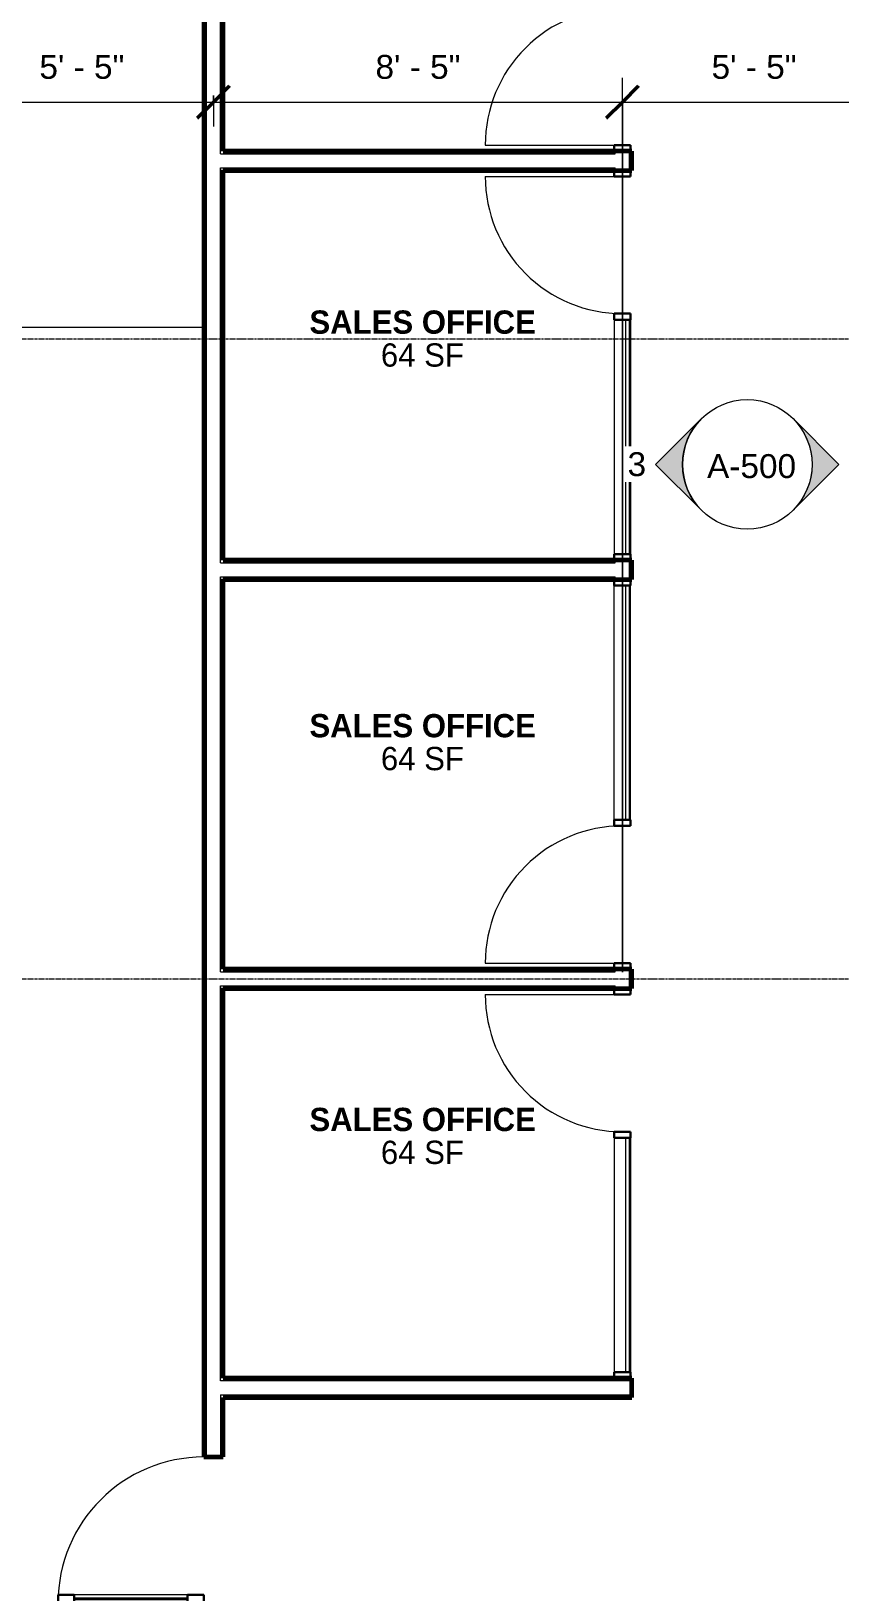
# Model space of a CAD drawing. Header units: inches. Extents: x 126 to 2219, y -1759 to -92.
# Drawn here: x 1138.4 to 1338.1, y -1319.7 to -934.3 of the extents above; entities that cross this region are included whole.
import ezdxf

# ---------------------------------------------------------------- set-up
doc = ezdxf.new("R2010")
doc.units = ezdxf.units.IN
doc.header["$MEASUREMENT"] = 0
doc.linetypes.add('Grid Line 1_2_', pattern=[0.875, 0.5, -0.125, 0.125, -0.125])
for name, color, linetype, lineweight in [('A-ANNO-DIMS', 211, 'Continuous', 9), ('A-ANNO-DIMS-64', 211, 'Continuous', 9), ('A-AREA', 32, 'Continuous', 9), ('A-AREA-IDEN', 2, 'Continuous', 9), ('A-DOOR', 31, 'Continuous', 18), ('A-DOOR-GLAZ', 31, 'Continuous', 40), ('A-GLAZ-CURT', 52, 'Continuous', 9), ('A-GLAZ-CWMG', 51, 'Continuous', 9), ('A-WALL', 113, 'Continuous', 18), ('A-WALL-PATT', 111, 'Continuous', 60), ('G-ANNO-SYMB', 111, 'Continuous', 9), ('I-WALL', 2, 'Continuous', 18), ('S-GRID', 1, 'Continuous', 9)]:
    doc.layers.add(name, color=color, linetype=linetype, lineweight=lineweight)
doc.styles.add('Arial', font='arial.ttf', dxfattribs={"height": 5.901198})
doc.styles.add('Century Gothic', font='GOTHIC.TTF', dxfattribs={"height": 5.748447})
doc.styles.add('Century Gothic_B', font='GOTHICB.TTF', dxfattribs={"height": 5.744479})
doc.dimstyles.new('Linear_-_3_32__Arial_1', dxfattribs={"dimscale": 12, "dimtxt": 6, "dimasz": 0.666667, "dimexe": 0.5, "dimexo": 0.333333, "dimgap": 0.333333, "dimtad": 1, "dimdec": 0, "dimzin": 1, "dimdsep": 46, "dimlunit": 4, "dimtxsty": 'Arial', "dimblk1": 'OBLIQUE', "dimblk2": 'OBLIQUE', "dimsah": 1, "dimcen": 0.09, "dimdle": 0.5, "dimazin": 0, "dimtfac": 1, "dimtdec": 4, "dimtix": 1, "dimtmove": 0, "dimatfit": 3, "dimfxl": 1, "dimtvp": 1, "dimfrac": 2, "dimtolj": 1, "dimtzin": 0, "dimarcsym": 2})
pattern_1 = [(0, (0, 0), (20.48, 5.12), [0.845, -14.515, 0.845, -14.515, -81.92]), (0, (0, 0), (20.48, 5.12), [-30.72, 0.845, -29.875, 0.845, -14.515, -35.84]), (0, (0, 0), (20.48, 5.12), [-76.8, 0.845, -9.395, 0.845, -24.755]), (120, (7.68, 2.56), (-14.67405, 15.1762), [0.845, -14.515, 0.845, -14.515, -81.92]), (120, (7.68, 2.56), (-14.67405, 15.1762), [-30.72, 0.845, -29.875, 0.845, -14.515, -35.84]), (120, (7.68, 2.56), (-14.67405, 15.1762), [-76.8, 0.845, -9.395, 0.845, -24.755]), (240, (10.24, 12.8), (-5.80595, -20.2962), [0.845, -14.515, 0.845, -14.515, -81.92]), (240, (10.24, 12.8), (-5.80595, -20.2962), [-30.72, 0.845, -29.875, 0.845, -14.515, -35.84]), (240, (10.24, 12.8), (-5.80595, -20.2962), [-76.8, 0.845, -9.395, 0.845, -24.755])]

# ---------------------------------------------------------------- blocks, each defined once
blk = doc.blocks.new('Open Source Metal Building_Exterior_rvt-1-Floor Plan - Office Annex')
at = {"layer": 'S-GRID', "linetype": 'Grid Line 1_2_'}
for p, q in [((329.05, -1010.34), (2105.65, -1010.34)), ((329.05, -1168.34), (2105.65, -1168.34))]:
    blk.add_line(p, q, dxfattribs=at)
blk = doc.blocks.new('Single-Glass 1 - 36_ x 84_-564716-Floor Plan - Office Annex')
at = {"layer": 'A-DOOR', "lineweight": 30}
for p, q in [((16, -2.375), (16, -6.375)), ((18, -2.375), (16, -2.375)), ((18, -2.375), (18, -6.375)), ((16, -6.375), (18, -6.375)), ((16, -34.375), (16, -38.375)), ((16, -34.375), (18, -34.375)), ((18, -34.375), (18, -38.375)), ((18, -38.375), (16, -38.375))]:
    blk.add_line(p, q, dxfattribs=at)
at = {"layer": 'A-DOOR', "lineweight": 9}
for p, q in [((16, -6.375), (16, -34.375)), ((18, -6.375), (18, -34.375))]:
    blk.add_line(p, q, dxfattribs=at)
blk.add_arc((18, -2.375), 36, 180, 270, dxfattribs=at)
at = {"layer": 'A-DOOR-GLAZ'}
blk.add_line((17, -34.375), (17, -6.375), dxfattribs=at)
blk = doc.blocks.new('Door_Single_Storefront - one-700946-Floor Plan - Office Annex')
at = {"layer": 'A-DOOR'}
blk.add_line((-16.9375, 33.875), (-16.9375, 0), dxfattribs=at)
blk.add_arc((-16.9375, 0), 33.875, 360, 90, dxfattribs=at)
blk = doc.blocks.new('Rectangular Mullion - 2_5_ x 5_ rectangular-612079-Floor Plan - Office Annex')
at = {"layer": 'A-GLAZ-CWMG', "lineweight": 30}
for p, q in [((-1.5, 2), (0, 2)), ((-1.5, -2), (-1.5, 2)), ((0, 2), (0, -2)), ((0, -2), (-1.5, -2))]:
    blk.add_line(p, q, dxfattribs=at)
blk = doc.blocks.new('System Panel - Glazed-700966-Floor Plan - Office Annex')
at = {"layer": 'A-GLAZ-CURT', "lineweight": 18}
for p, q in [((28.9375, -0.75), (-28.9375, -0.75)), ((-28.9375, -0.75), (-28.9375, -1.75)), ((-28.9375, -1.75), (28.9375, -1.75)), ((28.9375, -1.75), (28.9375, -0.75))]:
    blk.add_line(p, q, dxfattribs=at)
blk = doc.blocks.new('Rectangular Mullion - 2_5_ x 5_ rectangular-700963-Floor Plan - Office Annex')
at = {"layer": 'A-GLAZ-CWMG'}
for p, q in [((1282.4, -1005.59), (1282.4, -1063.46)), ((1286.4, -1005.59), (1286.4, -1063.46))]:
    blk.add_line(p, q, dxfattribs=at)
blk = doc.blocks.new('Rectangular Mullion - 2_5_ x 5_ rectangular-612005-Floor Plan - Office Annex')
at = {"layer": 'A-GLAZ-CWMG', "lineweight": 30}
for p, q in [((0, 2), (-1.5, 2)), ((-1.5, 2), (-1.5, -2)), ((0, -2), (0, 2)), ((-1.5, -2), (0, -2))]:
    blk.add_line(p, q, dxfattribs=at)
blk = doc.blocks.new('Door_Single_Storefront - one-700967-Floor Plan - Office Annex')
at = {"layer": 'A-DOOR'}
blk.add_line((-16.9375, -33.875), (-16.9375, 0), dxfattribs=at)
blk.add_arc((-16.9375, 0), 33.875, 270, 0, dxfattribs=at)
blk = doc.blocks.new('Rectangular Mullion - 2_5_ x 5_ rectangular-612003-Floor Plan - Office Annex')
at = {"layer": 'A-GLAZ-CWMG', "lineweight": 30}
for p, q in [((-0.75, 2), (0.75, 2)), ((-0.75, -2), (-0.75, 2)), ((0.75, 2), (0.75, -2)), ((0.75, -2), (-0.75, -2))]:
    blk.add_line(p, q, dxfattribs=at)
blk = doc.blocks.new('Rectangular Mullion - 2_5_ x 5_ rectangular-612007-Floor Plan - Office Annex')
at = {"layer": 'A-GLAZ-CWMG', "lineweight": 30}
for p, q in [((-1.5, 2), (0, 2)), ((-1.5, -2), (-1.5, 2)), ((0, 2), (0, -2)), ((0, -2), (-1.5, -2))]:
    blk.add_line(p, q, dxfattribs=at)
blk = doc.blocks.new('System Panel - Glazed-700945-Floor Plan - Office Annex')
at = {"layer": 'A-GLAZ-CURT', "lineweight": 18}
for p, q in [((28.9375, 1.75), (-28.9375, 1.75)), ((-28.9375, 1.75), (-28.9375, 0.75)), ((-28.9375, 0.75), (28.9375, 0.75)), ((28.9375, 0.75), (28.9375, 1.75))]:
    blk.add_line(p, q, dxfattribs=at)
blk = doc.blocks.new('Rectangular Mullion - 2_5_ x 5_ rectangular-700935-Floor Plan - Office Annex')
at = {"layer": 'A-GLAZ-CWMG'}
for p, q in [((1282.4, -927.09), (1282.4, -869.21)), ((1286.4, -927.09), (1286.4, -869.21))]:
    blk.add_line(p, q, dxfattribs=at)
blk = doc.blocks.new('Rectangular Mullion - 2_5_ x 5_ rectangular-612077-Floor Plan - Office Annex')
at = {"layer": 'A-GLAZ-CWMG', "lineweight": 30}
for p, q in [((0, 2), (-1.5, 2)), ((-1.5, 2), (-1.5, -2)), ((0, -2), (0, 2)), ((-1.5, -2), (0, -2))]:
    blk.add_line(p, q, dxfattribs=at)
blk = doc.blocks.new('Rectangular Mullion - 2_5_ x 5_ rectangular-612075-Floor Plan - Office Annex')
at = {"layer": 'A-GLAZ-CWMG', "lineweight": 30}
for p, q in [((-0.75, 2), (0.75, 2)), ((-0.75, -2), (-0.75, 2)), ((0.75, 2), (0.75, -2)), ((0.75, -2), (-0.75, -2))]:
    blk.add_line(p, q, dxfattribs=at)
blk = doc.blocks.new('Elevation - Filled Arrow-152140-Floor Plan - Office Annex')
at = {"layer": 'G-ANNO-SYMB'}
blk.add_circle((0, 0), 0.25, dxfattribs=at)
blk = doc.blocks.new('Elevation - Filled Arrow-151867-Floor Plan - Office Annex')
at = {"layer": 'G-ANNO-SYMB'}
h = blk.add_hatch(color=256, dxfattribs=at)
edge = h.paths.add_edge_path(flags=0)
edge.add_line((0, 0.3536), (0.1768, 0.1768))
edge.add_arc((0, 0), 0.25, 45, 135)
edge.add_line((-0.1768, 0.1768), (0, 0.3536))
for p, q in [((0, 0.3536), (-0.1768, 0.1768)), ((0, 0.3536), (-0.1768, 0.1768)), ((0.1768, 0.1768), (0, 0.3536)), ((0.1768, 0.1768), (0, 0.3536))]:
    blk.add_line(p, q, dxfattribs=at)
blk.add_arc((0, 0), 0.25, 45, 135, dxfattribs=at)
blk = doc.blocks.new('DIMBLOCK49-Floor Plan - Office Annex')
at = {"layer": 'A-ANNO-DIMS-64', "lineweight": 50}
for p, q in [((1118.4, -951.85), (1122.4, -947.85)), ((1183.4, -951.85), (1187.4, -947.85)), ((1118.4, -951.85), (1114.4, -955.85)), ((1183.4, -951.85), (1179.4, -955.85))]:
    blk.add_line(p, q, dxfattribs=at)
at = {"layer": 'A-ANNO-DIMS-64'}
for p, q in [((1118.4, -950.2), (1118.4, -957.85)), ((1118.4, -951.85), (1118.4, -950.2)), ((1183.4, -950.2), (1183.4, -957.85)), ((1183.4, -951.85), (1183.4, -950.2)), ((1118.4, -951.85), (1183.4, -951.85))]:
    blk.add_line(p, q, dxfattribs=at)
at = {"layer": 'A-ANNO-DIMS-64', "color": 0, "insert": (1140.43, -940.2), "char_height": 5.901, "width": 25.1446, "attachment_point": 1, "line_spacing_factor": 0.938532, "style": 'Arial'}
blk.add_mtext('5\' - 5"', dxfattribs=at)
blk = doc.blocks.new('_Oblique')
at = {"color": 0, "linetype": 'ByBlock', "lineweight": -2}
blk.add_line((-0.5, -0.5), (0.5, 0.5), dxfattribs=at)
blk = doc.blocks.new('DIMBLOCK50-Floor Plan - Office Annex')
at = {"layer": 'A-ANNO-DIMS-64', "lineweight": 50}
for p, q in [((1183.4, -951.85), (1187.4, -947.85)), ((1284.4, -951.85), (1288.4, -947.85)), ((1183.4, -951.85), (1179.4, -955.85)), ((1284.4, -951.85), (1280.4, -955.85))]:
    blk.add_line(p, q, dxfattribs=at)
at = {"layer": 'A-ANNO-DIMS-64'}
for p, q in [((1284.4, -1166.71), (1284.4, -945.85)), ((1183.4, -950.2), (1183.4, -957.85)), ((1183.4, -951.85), (1183.4, -950.2)), ((1183.4, -951.85), (1284.4, -951.85)), ((1284.4, -951.85), (1284.4, -1166.71))]:
    blk.add_line(p, q, dxfattribs=at)
at = {"layer": 'A-ANNO-DIMS-64', "color": 0, "insert": (1223.43, -940.2), "char_height": 5.901, "width": 25.1446, "attachment_point": 1, "line_spacing_factor": 0.938532, "style": 'Arial'}
blk.add_mtext('8\' - 5"', dxfattribs=at)
blk = doc.blocks.new('DIMBLOCK51-Floor Plan - Office Annex')
at = {"layer": 'A-ANNO-DIMS-64'}
for p, q in [((1284.4, -1166.71), (1284.4, -945.85)), ((1349.4, -1166.71), (1349.4, -945.85)), ((1284.4, -951.85), (1349.4, -951.85)), ((1284.4, -951.85), (1284.4, -1166.71)), ((1349.4, -951.85), (1349.4, -1166.71))]:
    blk.add_line(p, q, dxfattribs=at)
at = {"layer": 'A-ANNO-DIMS-64', "lineweight": 50}
for p, q in [((1284.4, -951.85), (1288.4, -947.85)), ((1349.4, -951.85), (1353.4, -947.85)), ((1284.4, -951.85), (1280.4, -955.85)), ((1349.4, -951.85), (1345.4, -955.85))]:
    blk.add_line(p, q, dxfattribs=at)
at = {"layer": 'A-ANNO-DIMS-64', "color": 0, "insert": (1306.43, -940.2), "char_height": 5.901, "width": 25.1446, "attachment_point": 1, "line_spacing_factor": 0.938532, "style": 'Arial'}
blk.add_mtext('5\' - 5"', dxfattribs=at)

msp = doc.modelspace()

# ---------------------------------------------------------------- hatches: boundary and pattern name
at = {"layer": 'A-WALL-PATT', "lineweight": 9}
h = msp.add_hatch(dxfattribs=at)
h.set_pattern_fill('FP_1', color=256, style=0, pattern_type=2)
h.set_pattern_definition(pattern_1)
h.paths.add_polyline_path([(1181.65, -1332.59), (1181.65, -1322.4), (1181.03, -1322.4), (1181.03, -1332.59)], flags=0)
h.paths.add_polyline_path([(1181.03, -1286.4), (1181.65, -1286.4), (1181.65, -863.59), (1181.03, -863.59), (1181.03, -1260.83)], flags=0)
h = msp.add_hatch(dxfattribs=at)
h.set_pattern_fill('FP_1', color=256, style=0, pattern_type=2)
h.set_pattern_definition(pattern_1)
h.paths.add_polyline_path([(1185.15, -1331.96), (1185.78, -1331.96), (1185.78, -1322.4), (1185.15, -1322.4)], flags=0)
h.paths.add_polyline_path([(1185.15, -1286.4), (1185.78, -1286.4), (1185.78, -1271.71), (1185.15, -1271.71)], flags=0)
h.paths.add_polyline_path([(1185.78, -1267.59), (1185.78, -1170.71), (1185.15, -1170.71), (1185.15, -1267.59)], flags=0)
h.paths.add_polyline_path([(1185.78, -1166.59), (1185.78, -1069.71), (1185.15, -1069.71), (1185.15, -1166.59)], flags=0)
h.paths.add_polyline_path([(1185.15, -1065.59), (1185.78, -1065.59), (1185.78, -968.71), (1185.15, -968.71), (1185.15, -1053.4)], flags=0)
h.paths.add_polyline_path([(1185.78, -964.59), (1185.78, -867.71), (1185.15, -867.71), (1185.15, -964.59)], flags=0)
h = msp.add_hatch(dxfattribs=at)
h.set_pattern_fill('FP_1', color=256, style=0, pattern_type=2)
h.set_pattern_definition(pattern_1)
h.paths.add_polyline_path([(1282.03, -964.59), (1282.03, -963.96), (1185.78, -963.96), (1185.78, -964.59)], flags=0)
h = msp.add_hatch(dxfattribs=at)
h.set_pattern_fill('FP_1', color=256, style=0, pattern_type=2)
h.set_pattern_definition(pattern_1)
h.paths.add_polyline_path([(1282.03, -1170.71), (1282.65, -1170.71), (1282.65, -1170.09), (1282.03, -1170.09)], flags=0)
h.paths.add_polyline_path([(1282.03, -1166.59), (1282.65, -1166.59), (1282.65, -1165.96), (1282.03, -1165.96)], flags=0)
h.paths.add_polyline_path([(1282.65, -1069.71), (1282.65, -1069.09), (1282.03, -1069.09), (1282.03, -1069.71)], flags=0)
h.paths.add_polyline_path([(1282.65, -1065.59), (1282.65, -1064.96), (1282.03, -1064.96), (1282.03, -1065.59)], flags=0)
h.paths.add_polyline_path([(1282.03, -968.71), (1282.65, -968.71), (1282.65, -968.09), (1282.03, -968.09)], flags=0)
h.paths.add_polyline_path([(1282.65, -964.59), (1282.65, -963.96), (1282.03, -963.96), (1282.03, -964.59)], flags=0)
h = msp.add_hatch(dxfattribs=at)
h.set_pattern_fill('FP_1', color=256, style=0, pattern_type=2)
h.set_pattern_definition(pattern_1)
h.paths.add_polyline_path([(1282.03, -968.71), (1282.03, -968.09), (1185.15, -968.09), (1185.15, -968.71), (1185.78, -968.71)], flags=0)
h = msp.add_hatch(dxfattribs=at)
h.set_pattern_fill('FP_1', color=256, style=0, pattern_type=2)
h.set_pattern_definition(pattern_1)
h.paths.add_polyline_path([(1282.03, -1065.59), (1282.03, -1064.96), (1185.78, -1064.96), (1185.78, -1065.59)], flags=0)
h = msp.add_hatch(dxfattribs=at)
h.set_pattern_fill('FP_1', color=256, style=0, pattern_type=2)
h.set_pattern_definition(pattern_1)
h.paths.add_polyline_path([(1282.03, -1069.71), (1282.03, -1069.09), (1185.15, -1069.09), (1185.15, -1069.71), (1185.78, -1069.71)], flags=0)
h = msp.add_hatch(dxfattribs=at)
h.set_pattern_fill('FP_1', color=256, style=0, pattern_type=2)
h.set_pattern_definition(pattern_1)
h.paths.add_polyline_path([(1282.03, -1166.59), (1282.03, -1165.96), (1185.78, -1165.96), (1185.78, -1166.59)], flags=0)
h = msp.add_hatch(dxfattribs=at)
h.set_pattern_fill('FP_1', color=256, style=0, pattern_type=2)
h.set_pattern_definition(pattern_1)
h.paths.add_polyline_path([(1282.03, -1170.71), (1282.03, -1170.09), (1185.15, -1170.09), (1185.15, -1170.71), (1185.78, -1170.71)], flags=0)
h = msp.add_hatch(dxfattribs=at)
h.set_pattern_fill('FP_1', color=256, style=0, pattern_type=2)
h.set_pattern_definition(pattern_1)
h.paths.add_polyline_path([(1286.78, -1267.59), (1286.78, -1266.96), (1185.78, -1266.96), (1185.78, -1267.59), (1233.44, -1267.59)], flags=0)
h = msp.add_hatch(dxfattribs=at)
h.set_pattern_fill('FP_1', color=256, style=0, pattern_type=2)
h.set_pattern_definition(pattern_1)
h.paths.add_polyline_path([(1286.78, -1271.71), (1286.78, -1271.09), (1185.15, -1271.09), (1185.15, -1271.71), (1233.44, -1271.71)], flags=0)

# ---------------------------------------------------------------- linework, layer by layer
at = {"layer": 'A-AREA'}
msp.add_line((1122.52, -1007.46), (1181.03, -1007.46), dxfattribs=at)
at = {"layer": 'A-WALL'}
for p, q in [((1181.65, -863.59), (1181.65, -1286.4)), ((1185.15, -964.59), (1185.15, -867.09)), ((1185.15, -964.59), (1282.65, -964.59)), ((1282.65, -964.59), (1282.65, -963.96)), ((1286.15, -968.71), (1286.15, -963.96)), ((1185.15, -1065.59), (1185.15, -968.09)), ((1185.15, -968.09), (1282.65, -968.09)), ((1185.78, -968.71), (1185.15, -968.71)), ((1282.65, -968.71), (1282.65, -968.09)), ((1185.15, -1065.59), (1282.65, -1065.59)), ((1282.65, -1065.59), (1282.65, -1064.96)), ((1286.15, -1069.71), (1286.15, -1064.96)), ((1185.15, -1166.59), (1185.15, -1069.09)), ((1185.15, -1069.09), (1282.65, -1069.09)), ((1185.78, -1069.71), (1185.15, -1069.71)), ((1282.65, -1069.71), (1282.65, -1069.09)), ((1185.15, -1166.59), (1282.65, -1166.59)), ((1282.65, -1166.59), (1282.65, -1165.96)), ((1286.15, -1170.71), (1286.15, -1165.96)), ((1185.15, -1267.59), (1185.15, -1170.09)), ((1185.15, -1170.09), (1282.65, -1170.09)), ((1185.78, -1170.71), (1185.15, -1170.71)), ((1282.65, -1170.71), (1282.65, -1170.09)), ((1286.78, -1267.59), (1185.15, -1267.59)), ((1185.15, -1271.09), (1185.15, -1286.4)), ((1185.15, -1271.09), (1286.78, -1271.09))]:
    msp.add_line(p, q, dxfattribs=at)
at = {"layer": 'I-WALL', "lineweight": 60}
for p, q in [((1181.03, -862.96), (1181.03, -1286.4)), ((1185.78, -963.96), (1185.78, -867.71)), ((1286.78, -963.96), (1185.78, -963.96)), ((1286.78, -968.71), (1286.78, -963.96)), ((1185.78, -1064.96), (1185.78, -968.71)), ((1185.78, -968.71), (1286.78, -968.71)), ((1286.78, -1064.96), (1185.78, -1064.96)), ((1286.78, -1069.71), (1286.78, -1064.96)), ((1185.78, -1165.96), (1185.78, -1069.71)), ((1185.78, -1069.71), (1286.78, -1069.71)), ((1286.78, -1165.96), (1185.78, -1165.96)), ((1286.78, -1170.71), (1286.78, -1165.96)), ((1185.78, -1266.96), (1185.78, -1170.71)), ((1185.78, -1170.71), (1286.78, -1170.71)), ((1286.78, -1266.96), (1185.78, -1266.96)), ((1286.78, -1271.71), (1286.78, -1266.96)), ((1185.78, -1286.4), (1185.78, -1271.71)), ((1185.78, -1271.71), (1286.78, -1271.71)), ((1181.03, -1286.4), (1185.78, -1286.4))]:
    msp.add_line(p, q, dxfattribs=at)

# ---------------------------------------------------------------- block references
at = {"layer": 'A-DOOR'}
for name, p, rotation in [('Door_Single_Storefront - one-700946-Floor Plan - Office Annex', (1284.4, -945.52), 89.99999999999993), ('Door_Single_Storefront - one-700967-Floor Plan - Office Annex', (1284.4, -987.15), 270.0000000000001), ('Door_Single_Storefront - one-700946-Floor Plan - Office Annex', (1284.4, -1147.52), 89.99999999999973), ('Door_Single_Storefront - one-700967-Floor Plan - Office Annex', (1284.4, -1189.15), 269.9999999999999), ('Single-Glass 1 - 36_ x 84_-564716-Floor Plan - Office Annex', (1183.4, -1304.4), 270.0000000000001)]:
    msp.add_blockref(name, p, dxfattribs=dict(at, rotation=rotation))
at = {"layer": 'A-GLAZ-CURT'}
for name, p, rotation in [('System Panel - Glazed-700966-Floor Plan - Office Annex', (1284.4, -1034.52), 90.00000000000007), ('System Panel - Glazed-700945-Floor Plan - Office Annex', (1284.4, -1100.15), 269.9999999999997), ('System Panel - Glazed-700966-Floor Plan - Office Annex', (1284.4, -1236.52), 89.9999999999999)]:
    msp.add_blockref(name, p, dxfattribs=dict(at, rotation=rotation))
at = {"layer": 'A-GLAZ-CWMG', "extrusion": (0, 0, -1)}
for name, p, rotation in [('Rectangular Mullion - 2_5_ x 5_ rectangular-612079-Floor Plan - Office Annex', (-1284.4, -963.96), 270.0000000000001), ('Rectangular Mullion - 2_5_ x 5_ rectangular-612007-Floor Plan - Office Annex', (-1284.4, -968.71), 89.99999999999993), ('Rectangular Mullion - 2_5_ x 5_ rectangular-612003-Floor Plan - Office Annex', (-1284.4, -1004.84), 89.99999999999993), ('Rectangular Mullion - 2_5_ x 5_ rectangular-612075-Floor Plan - Office Annex', (-1284.4, -1129.84), 270.0000000000002), ('Rectangular Mullion - 2_5_ x 5_ rectangular-612079-Floor Plan - Office Annex', (-1284.4, -1165.96), 270.0000000000002), ('Rectangular Mullion - 2_5_ x 5_ rectangular-612007-Floor Plan - Office Annex', (-1284.4, -1170.71), 90.00000000000011), ('Rectangular Mullion - 2_5_ x 5_ rectangular-612003-Floor Plan - Office Annex', (-1284.4, -1206.84), 90.00000000000011)]:
    msp.add_blockref(name, p, dxfattribs=dict(at, rotation=rotation))
at = {"layer": 'A-GLAZ-CWMG'}
for name, p in [('Rectangular Mullion - 2_5_ x 5_ rectangular-700963-Floor Plan - Office Annex', (0, 0)), ('Rectangular Mullion - 2_5_ x 5_ rectangular-700935-Floor Plan - Office Annex', (0, -202)), ('Rectangular Mullion - 2_5_ x 5_ rectangular-700963-Floor Plan - Office Annex', (0, -202))]:
    msp.add_blockref(name, p, dxfattribs=at)
for name, p, rotation in [('Rectangular Mullion - 2_5_ x 5_ rectangular-612005-Floor Plan - Office Annex', (1284.4, -1064.96), 270.0000000000001), ('Rectangular Mullion - 2_5_ x 5_ rectangular-612077-Floor Plan - Office Annex', (1284.4, -1069.71), 89.99999999999973), ('Rectangular Mullion - 2_5_ x 5_ rectangular-612005-Floor Plan - Office Annex', (1284.4, -1266.96), 269.9999999999999)]:
    msp.add_blockref(name, p, dxfattribs=dict(at, rotation=rotation))
at = {"layer": 'G-ANNO-SYMB', "xscale": 63.99999999999997, "yscale": 63.99999999999997, "zscale": 63.99999999999997}
msp.add_blockref('Elevation - Filled Arrow-152140-Floor Plan - Office Annex', (1315.25, -1041.32), dxfattribs=at)

# ---------------------------------------------------------------- texts
at = {"layer": 'A-AREA-IDEN', "attachment_point": 2}
for s, insert, char_height, width, line_spacing_factor, style in [('SALES OFFICE', (1235.08, -1003.3), 5.7445, 61.272, 0.984796, 'Century Gothic_B'), ('64 SF', (1235.02, -1011.42), 5.748, 22.392, 0.984117, 'Century Gothic'), ('SALES OFFICE', (1235.08, -1102.95), 5.7445, 61.272, 0.984796, 'Century Gothic_B'), ('64 SF', (1235.02, -1111.07), 5.748, 22.392, 0.984117, 'Century Gothic'), ('SALES OFFICE', (1235.08, -1200.18), 5.7445, 61.272, 0.984796, 'Century Gothic_B'), ('64 SF', (1235.02, -1208.3), 5.748, 22.392, 0.984117, 'Century Gothic')]:
    msp.add_mtext(s, dxfattribs=dict(at, insert=insert, char_height=char_height, width=width, line_spacing_factor=line_spacing_factor, style=style))

# ---------------------------------------------------------------- dimensions: what is measured, and where the dimension line sits
at = {"layer": 'A-ANNO-DIMS'}
dim = msp.add_linear_dim(base=(1183.4, -951.85), p1=(1118.4, -946.2), p2=(1183.4, -946.2), dimstyle='Linear_-_3_32__Arial_1', override={"dimpost": '<>', "dimfxl": 65}, dxfattribs=at)
dim.commit()
dim.dimension.update_dxf_attribs({"geometry": 'DIMBLOCK49-Floor Plan - Office Annex', "text_midpoint": (1150.9, -944.85)})

# ---------------------------------------------------------------- next in the draw order: texts
at = {"layer": 'G-ANNO-SYMB', "insert": (1316.31, -1038.78), "char_height": 5.901, "width": 26.208, "attachment_point": 2, "line_spacing_factor": 0.938532, "style": 'Arial', "bg_fill": 3, "box_fill_scale": 1.25, "bg_fill_color": 0, "bg_fill_transparency": 0}
msp.add_mtext('A-500', dxfattribs=at)

# ---------------------------------------------------------------- next in the draw order: block references
at = {"layer": 'G-ANNO-SYMB', "xscale": 63.99999999999997, "yscale": 63.99999999999997, "zscale": 63.99999999999997, "rotation": 90}
msp.add_blockref('Elevation - Filled Arrow-151867-Floor Plan - Office Annex', (1315.25, -1041.32), dxfattribs=at)
at = {"layer": 'G-ANNO-SYMB', "extrusion": (0, 0, -1), "xscale": 63.99999999999997, "yscale": 63.99999999999997, "zscale": 63.99999999999997, "rotation": 89.9999999999998}
msp.add_blockref('Elevation - Filled Arrow-151867-Floor Plan - Office Annex', (-1315.25, -1041.32), dxfattribs=at)

# ---------------------------------------------------------------- next in the draw order: texts
at = {"layer": 'G-ANNO-SYMB', "insert": (1287.97, -1038.3), "char_height": 5.9, "width": 5.472, "attachment_point": 2, "line_spacing_factor": 0.938532, "style": 'Arial', "bg_fill": 3, "box_fill_scale": 1.25, "bg_fill_color": 0, "bg_fill_transparency": 0}
msp.add_mtext('3', dxfattribs=at)

# ---------------------------------------------------------------- next in the draw order: dimensions: what is measured, and where the dimension line sits
at = {"layer": 'A-ANNO-DIMS'}
for base, p1, p2, override, picture, middle in [((1284.4, -951.85), (1183.4, -946.2), (1284.4, -1170.71), {"dimpost": '<>', "dimfxl": 246.186397}, 'DIMBLOCK50-Floor Plan - Office Annex', (1233.9, -944.84)), ((1349.4, -951.85), (1284.4, -1170.71), (1349.4, -1170.71), {"dimpost": '<>', "dimfxl": 65}, 'DIMBLOCK51-Floor Plan - Office Annex', (1316.9, -944.85))]:
    dim = msp.add_linear_dim(base=base, p1=p1, p2=p2, dimstyle='Linear_-_3_32__Arial_1', override=override, dxfattribs=at)
    dim.commit()
    dim.dimension.update_dxf_attribs({"geometry": picture, "text_midpoint": middle})

# ---------------------------------------------------------------- next in the draw order: block references
at = {"lineweight": 5}
msp.add_blockref('Open Source Metal Building_Exterior_rvt-1-Floor Plan - Office Annex', (0, 0), dxfattribs=at)

doc.saveas('drawing.dxf')
